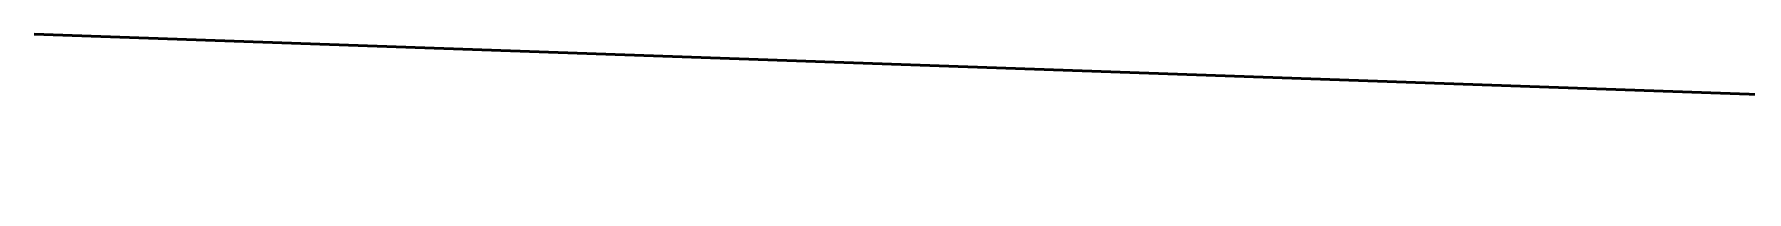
# Model space of a CAD drawing. Header units: metres. Extents: x 10 to 831, y 10 to 584.
# Drawn here: x 30 to 48.28, y 289.52 to 291.2 of the extents above; entities that cross this region are included whole.
import ezdxf

# ---------------------------------------------------------------- set-up
doc = ezdxf.new("R2010")
doc.units = ezdxf.units.M
doc.layers.add('CUT', color=7, linetype='Continuous', lineweight=50)
doc.layers.add('VIS', color=8, linetype='Continuous', lineweight=13)

msp = doc.modelspace()

# ---------------------------------------------------------------- linework, layer by layer
at = {"layer": 'CUT'}
msp.add_line((78, 289.52), (30, 291.2), dxfattribs=at)
at = {"layer": 'VIS'}
for p, q in [((30, 291.2002), (30.14, 291.1952)), ((30, 291.2001), (30.026, 291.1992)), ((30, 291.2001), (30.0824, 291.1972)), ((30, 291.2001), (30.2536, 291.1912)), ((30, 291.2001), (30.1404, 291.1952)), ((30, 291.2001), (30.118, 291.196)), ((30, 291.2001), (30.2664, 291.1908)), ((30, 291.2), (41.8624, 290.7848)), ((30, 291.2), (30.4248, 291.1852)), ((30, 291.2), (30.3464, 291.188)), ((30, 291.2), (32.5604, 291.1104)), ((30, 291.2), (78, 289.52)), ((30, 291.1999), (31.8576, 291.1348)), ((30, 291.1999), (30.43, 291.1848)), ((30, 291.1999), (33.0584, 291.0928)), ((30, 291.1999), (30.1384, 291.1952)), ((30.1128, 291.196), (30, 291.1999)), ((30, 291.1999), (30.0184, 291.1992)), ((30, 291.1999), (30.0092, 291.1996)), ((30, 291.1999), (30.2964, 291.1896)), ((30, 291.1999), (30.3244, 291.1888)), ((30, 291.1999), (30.18, 291.1936)), ((30.0168, 291.1996), (30.6168, 291.1784)), ((30.0184, 291.1992), (30.2184, 291.1924)), ((30.0328, 291.1988), (30.6156, 291.1784)), ((30.0356, 291.1988), (30.2356, 291.1916)), ((30.0372, 291.1988), (31.0276, 291.164)), ((30.056, 291.198), (30.2348, 291.1916)), ((30.068, 291.1976), (30.5624, 291.1804)), ((30.0748, 291.1972), (30.2708, 291.1904)), ((30.0796, 291.1972), (31.0284, 291.164)), ((30.0804, 291.1972), (30.2808, 291.19)), ((30.086, 291.1968), (30.5408, 291.1812)), ((30.2196, 291.1924), (30.6952, 291.1756)), ((30.234, 291.192), (30.3952, 291.186)), ((30.2384, 291.1916), (31.8148, 291.1364)), ((30.2592, 291.1908), (31.2332, 291.1568)), ((30.2796, 291.1904), (30.8788, 291.1692)), ((30.3784, 291.1868), (30.578, 291.1796)), ((30.3784, 291.1868), (30.9528, 291.1668)), ((30.3812, 291.1868), (30.8396, 291.1708)), ((30.402, 291.186), (30.598, 291.1792)), ((30.476, 291.1832), (30.6556, 291.1772)), ((30.492, 291.1828), (31.4368, 291.1496)), ((30.5108, 291.182), (30.708, 291.1752)), ((42.16, 290.7744), (30.5648, 291.1804)), ((30.5864, 291.1796), (31.0548, 291.1632)), ((30.5892, 291.1792), (30.7764, 291.1728)), ((30.6296, 291.178), (30.8284, 291.1712)), ((30.636, 291.1776), (34.0868, 291.0568)), ((30.6484, 291.1772), (31.1568, 291.1596)), ((30.6524, 291.1772), (31.44, 291.1496)), ((30.6556, 291.1772), (30.8272, 291.1712)), ((30.6784, 291.1764), (30.8772, 291.1692)), ((30.7324, 291.1744), (30.8876, 291.1688)), ((30.7348, 291.1744), (30.934, 291.1672)), ((30.752, 291.1736), (30.9364, 291.1672)), ((30.7568, 291.1736), (31.3568, 291.1524)), ((30.7692, 291.1732), (31.366, 291.152)), ((30.77, 291.1732), (30.9632, 291.1664)), ((30.7824, 291.1728), (30.9824, 291.1656)), ((30.8144, 291.1716), (30.9852, 291.1656)), ((30.8184, 291.1712), (31.4188, 291.1504)), ((30.8256, 291.1712), (31.3552, 291.1524)), ((30.8596, 291.17), (31.056, 291.1632)), ((30.8784, 291.1692), (31.3616, 291.1524)), ((30.8812, 291.1692), (31.0816, 291.162)), ((30.8864, 291.1688), (32.6448, 291.1076)), ((30.912, 291.168), (31.0928, 291.1616)), ((30.9732, 291.166), (31.546, 291.146)), ((30.996, 291.1652), (31.4508, 291.1492)), ((31.056, 291.1632), (31.256, 291.156)), ((31.0624, 291.1628), (31.584, 291.1444)), ((31.128, 291.1604), (31.3068, 291.1544)), ((31.156, 291.1596), (31.356, 291.1524)), ((31.1596, 291.1596), (31.6604, 291.142)), ((31.1708, 291.1592), (31.3296, 291.1536)), ((31.178, 291.1588), (31.378, 291.1516)), ((31.1844, 291.1584), (31.7432, 291.1388)), ((31.1864, 291.1584), (31.3824, 291.1516)), ((31.1944, 291.158), (31.374, 291.152)), ((31.236, 291.1568), (31.436, 291.1496)), ((31.26, 291.156), (32.6608, 291.1068)), ((31.2648, 291.1556), (31.8652, 291.1348)), ((31.2984, 291.1544), (32.9792, 291.0956)), ((31.3, 291.1544), (31.4972, 291.1476)), ((31.3532, 291.1528), (32.44, 291.1148)), ((31.386, 291.1516), (31.8804, 291.134)), ((31.4228, 291.15), (32.0216, 291.1292)), ((31.4732, 291.1484), (31.672, 291.1416)), ((31.4964, 291.1476), (31.6672, 291.1416)), ((31.5236, 291.1468), (31.992, 291.1304)), ((31.5384, 291.146), (32.9372, 291.0972)), ((31.6168, 291.1436), (31.8172, 291.1364)), ((31.6448, 291.1424), (31.8412, 291.1356)), ((31.6648, 291.1416), (31.8344, 291.1356)), ((31.682, 291.1412), (31.8824, 291.134)), ((31.6852, 291.1412), (31.8568, 291.1352)), ((31.7136, 291.14), (31.9012, 291.1336)), ((31.8212, 291.1364), (32.02, 291.1292)), ((31.822, 291.1364), (32.4204, 291.1152)), ((31.8452, 291.1356), (32.006, 291.1296)), ((31.8844, 291.134), (32.414, 291.1156)), ((31.906, 291.1332), (32.3612, 291.1172)), ((31.9096, 291.1332), (32.1008, 291.1264)), ((31.9128, 291.1332), (32.0924, 291.1268)), ((31.928, 291.1324), (32.1268, 291.1256)), ((31.9292, 291.1324), (32.1224, 291.1256)), ((31.982, 291.1308), (32.582, 291.1096)), ((31.9956, 291.13), (32.1764, 291.124)), ((32.0188, 291.1292), (32.6188, 291.1084)), ((32.122, 291.1256), (32.5976, 291.1092)), ((32.1784, 291.1236), (32.3492, 291.1176)), ((32.2004, 291.1228), (32.3792, 291.1168)), ((32.2272, 291.122), (32.78, 291.1028)), ((32.2276, 291.122), (33.0156, 291.0944)), ((32.2768, 291.1204), (32.8756, 291.0992)), ((32.3076, 291.1192), (34.8272, 291.0312)), ((32.3632, 291.1172), (32.5592, 291.1104)), ((32.364, 291.1172), (32.9468, 291.0968)), ((32.3716, 291.1172), (32.5432, 291.1108)), ((32.3748, 291.1168), (32.8688, 291.0996)), ((32.3776, 291.1168), (32.5776, 291.1096)), ((32.4364, 291.1148), (32.6368, 291.1076)), ((32.4604, 291.114), (32.9292, 291.0976)), ((32.4828, 291.1132), (32.6832, 291.106)), ((32.484, 291.1132), (32.6812, 291.106)), ((32.4896, 291.1128), (32.6504, 291.1072)), ((32.4956, 291.1128), (32.9964, 291.0952)), ((32.5008, 291.1124), (33.074, 291.0924)), ((53.2, 290.388), (32.6, 291.1092)), ((32.6316, 291.108), (32.8112, 291.1016)), ((32.6656, 291.1068), (32.8644, 291.0996)), ((32.674, 291.1064), (33.2328, 291.0868)), ((32.6816, 291.106), (32.8508, 291.1004)), ((32.7236, 291.1048), (32.9224, 291.0976)), ((32.7364, 291.1044), (33.6852, 291.0712)), ((32.7552, 291.1036), (33.3552, 291.0824)), ((32.756, 291.1036), (33.3556, 291.0824)), ((32.7588, 291.1036), (32.9576, 291.0964)), ((32.8016, 291.102), (33.6716, 291.0716)), ((32.8108, 291.1016), (33.4048, 291.0808)), ((32.816, 291.1016), (34.4844, 291.0432)), ((32.8172, 291.1012), (33.0172, 291.0944)), ((32.8224, 291.1012), (33.0188, 291.0944)), ((32.838, 291.1008), (33.0256, 291.094)), ((32.8604, 291.1), (33.0308, 291.094)), ((32.888, 291.0988), (34.6472, 291.0372)), ((32.9056, 291.0984), (33.0612, 291.0928)), ((32.9152, 291.098), (33.4512, 291.0792)), ((32.9432, 291.0968), (33.4728, 291.0784)), ((33.0128, 291.0944), (33.6088, 291.0736)), ((33.0528, 291.0932), (33.2524, 291.086)), ((33.058, 291.0928), (33.632, 291.0728)), ((33.0732, 291.0924), (33.5488, 291.0756)), ((33.0792, 291.0924), (33.26, 291.086)), ((33.0884, 291.092), (33.6684, 291.0716)), ((33.134, 291.0904), (33.2952, 291.0848)), ((33.1476, 291.09), (33.3436, 291.0828)), ((33.1776, 291.0888), (33.3776, 291.0816)), ((33.182, 291.0888), (33.7816, 291.0676)), ((33.2192, 291.0872), (33.4192, 291.0804)), ((33.2664, 291.0856), (33.8668, 291.0648)), ((33.2732, 291.0856), (33.4708, 291.0784)), ((33.2836, 291.0852), (33.484, 291.078)), ((33.35, 291.0828), (33.5296, 291.0764)), ((33.3592, 291.0824), (33.5288, 291.0764)), ((33.376, 291.082), (34.35, 291.0476)), ((33.378, 291.0816), (33.5416, 291.076)), ((33.3976, 291.0812), (33.866, 291.0648)), ((33.4012, 291.0808), (33.5728, 291.0748)), ((33.4236, 291.08), (34.8204, 291.0312)), ((33.4376, 291.0796), (33.896, 291.0636)), ((33.4604, 291.0788), (33.6592, 291.072)), ((33.488, 291.078), (34.2756, 291.0504)), ((33.5152, 291.0768), (34.8376, 291.0308)), ((33.5268, 291.0764), (34.6136, 291.0384)), ((33.588, 291.0744), (33.7752, 291.068)), ((33.6072, 291.0736), (33.8036, 291.0668)), ((33.6372, 291.0728), (33.8372, 291.0656)), ((33.656, 291.072), (33.8552, 291.0652)), ((33.6928, 291.0708), (34.1868, 291.0536)), ((33.702, 291.0704), (34.2552, 291.0512)), ((33.8176, 291.0664), (34.4164, 291.0456)), ((33.8316, 291.066), (34.3324, 291.0484)), ((33.8512, 291.0652), (34.0508, 291.0584)), ((33.8836, 291.064), (34.054, 291.058)), ((33.9168, 291.0628), (34.1156, 291.056)), ((33.9872, 291.0604), (34.166, 291.054)), ((34.002, 291.06), (34.5316, 291.0412)), ((34.0176, 291.0592), (34.2176, 291.0524)), ((34.0244, 291.0592), (34.1832, 291.0536)), ((34.0288, 291.0588), (34.6016, 291.0388)), ((34.0592, 291.058), (37.862, 290.9248)), ((34.0684, 291.0576), (34.248, 291.0512)), ((34.0844, 291.0572), (34.2848, 291.05)), ((34.0876, 291.0568), (34.2592, 291.0508)), ((34.1004, 291.0564), (34.2616, 291.0508)), ((34.1632, 291.0544), (34.3436, 291.048)), ((34.164, 291.0544), (34.35, 291.0476)), ((34.2168, 291.0524), (34.8152, 291.0316)), ((34.248, 291.0512), (34.8276, 291.0312)), ((34.2556, 291.0512), (34.454, 291.044)), ((34.2736, 291.0504), (34.8728, 291.0296)), ((34.324, 291.0488), (34.52, 291.0416)), ((34.3348, 291.0484), (34.8032, 291.032)), ((34.3448, 291.048), (37.3432, 290.9428)), ((34.35, 291.0476), (34.9468, 291.0268)), ((34.3544, 291.0476), (34.8132, 291.0316)), ((34.3756, 291.0468), (34.5452, 291.0408)), ((34.3772, 291.0468), (34.5772, 291.04)), ((34.3924, 291.0464), (34.5888, 291.0392)), ((34.4, 291.046), (55, 290.3248)), ((34.4192, 291.0452), (34.6196, 291.0384)), ((34.4428, 291.0444), (36.0196, 290.9892)), ((34.4572, 291.044), (34.6548, 291.0372)), ((34.5656, 291.0404), (34.736, 291.0344)), ((34.5888, 291.0392), (34.7804, 291.0328)), ((34.6016, 291.0388), (34.8004, 291.032)), ((34.6948, 291.0356), (35.2776, 291.0152)), ((34.712, 291.0352), (34.9108, 291.028)), ((34.7124, 291.0352), (34.8996, 291.0284)), ((34.7452, 291.034), (34.906, 291.0284)), ((34.748, 291.034), (35.536, 291.0064)), ((34.7544, 291.0336), (35.354, 291.0128)), ((34.7548, 291.0336), (34.9548, 291.0264)), ((34.7816, 291.0328), (34.9816, 291.0256)), ((34.7872, 291.0324), (34.9668, 291.026)), ((34.8376, 291.0308), (35.0376, 291.0236)), ((34.8852, 291.0292), (35.0856, 291.022)), ((34.8892, 291.0288), (35.7588, 290.9984)), ((34.9396, 291.0272), (36.3048, 290.9792)), ((34.976, 291.026), (35.4516, 291.0092)), ((35.0108, 291.0248), (35.5048, 291.0072)), ((35.0492, 291.0232), (35.2488, 291.0164)), ((35.0536, 291.0232), (35.562, 291.0052)), ((35.0596, 291.0228), (35.238, 291.0168)), ((35.0612, 291.0228), (35.5904, 291.0044)), ((35.0792, 291.0224), (35.2344, 291.0168)), ((35.1084, 291.0212), (35.3044, 291.0144)), ((35.1172, 291.0208), (35.2888, 291.0148)), ((35.1672, 291.0192), (35.6684, 291.0016)), ((35.1768, 291.0188), (35.3768, 291.012)), ((35.1768, 291.0188), (35.3612, 291.0124)), ((35.188, 291.0184), (36.1784, 290.9836)), ((35.2176, 291.0172), (35.4176, 291.0104)), ((35.2468, 291.0164), (35.444, 291.0096)), ((35.2468, 291.0164), (35.4272, 291.01)), ((35.2476, 291.0164), (35.418, 291.0104)), ((35.2716, 291.0156), (35.74, 290.9992)), ((35.2716, 291.0156), (35.73, 290.9996)), ((35.2812, 291.0152), (35.8396, 290.9956)), ((35.3896, 291.0112), (35.5504, 291.0056)), ((35.3932, 291.0112), (36.342, 290.978)), ((35.4476, 291.0092), (35.6464, 291.0024)), ((35.5056, 291.0072), (35.6852, 291.0012)), ((35.5352, 291.0064), (36.934, 290.9572)), ((35.57, 291.0052), (35.7664, 290.998)), ((35.6, 291.004), (53.4, 290.3808)), ((35.6, 291.004), (53, 290.3948)), ((35.6196, 291.0032), (35.8196, 290.9964)), ((35.6632, 291.0016), (37.0644, 290.9528)), ((35.6684, 291.0016), (36.2688, 290.9804)), ((35.7004, 291.0004), (36.7872, 290.9624)), ((35.7372, 290.9992), (36.3112, 290.9792)), ((35.7932, 290.9972), (35.992, 290.9904)), ((35.7936, 290.9972), (35.9872, 290.9904)), ((35.8036, 290.9968), (35.9752, 290.9908)), ((35.8136, 290.9964), (36.8112, 290.9616)), ((35.8368, 290.9956), (36.0244, 290.9892)), ((35.8476, 290.9952), (36.0472, 290.9884)), ((35.9052, 290.9932), (36.104, 290.9864)), ((35.9272, 290.9924), (36.0856, 290.9872)), ((35.9384, 290.992), (36.5112, 290.972)), ((35.9664, 290.9912), (37.7248, 290.9296)), ((35.9812, 290.9908), (36.1812, 290.9836)), ((36.038, 290.9888), (36.2384, 290.9816)), ((36.07, 290.9876), (36.2396, 290.9816)), ((36.1032, 290.9864), (37.4668, 290.9388)), ((36.12, 290.9856), (36.6492, 290.9672)), ((36.1316, 290.9852), (36.3104, 290.9792)), ((36.1884, 290.9836), (36.6468, 290.9672)), ((36.2088, 290.9828), (36.6772, 290.9664)), ((36.2124, 290.9824), (36.8112, 290.9616)), ((36.2424, 290.9816), (36.4412, 290.9744)), ((36.2704, 290.9804), (36.4408, 290.9744)), ((36.2852, 290.98), (36.4812, 290.9732)), ((36.3236, 290.9788), (37.1112, 290.9512)), ((36.3288, 290.9784), (36.8228, 290.9612)), ((36.3304, 290.9784), (36.5108, 290.972)), ((36.3396, 290.978), (36.5384, 290.9712)), ((36.354, 290.9776), (36.9536, 290.9568)), ((36.3552, 290.9776), (36.5512, 290.9708)), ((36.356, 290.9776), (36.5172, 290.972)), ((36.3768, 290.9768), (36.5764, 290.97)), ((36.4308, 290.9748), (36.628, 290.968)), ((36.5032, 290.9724), (37.0044, 290.9548)), ((36.652, 290.9672), (37.2048, 290.948)), ((36.67, 290.9664), (37.2692, 290.9456)), ((36.7008, 290.9656), (36.8996, 290.9584)), ((36.7532, 290.9636), (36.9532, 290.9568)), ((36.7596, 290.9636), (37.2148, 290.9476)), ((36.7708, 290.9632), (37.3292, 290.9436)), ((36.7976, 290.962), (38.5572, 290.9004)), ((36.818, 290.9612), (37.018, 290.9544)), ((36.82, 290.9612), (37.02, 290.9544)), ((36.8332, 290.9608), (37.0048, 290.9548)), ((36.8784, 290.9592), (37.0368, 290.9536)), ((36.916, 290.958), (38.2388, 290.9116)), ((36.9524, 290.9568), (37.1228, 290.9508)), ((36.9532, 290.9568), (37.1464, 290.95)), ((36.9612, 290.9564), (37.1488, 290.9496)), ((36.9768, 290.956), (37.4984, 290.9376)), ((36.9848, 290.9556), (37.5804, 290.9348)), ((37.0004, 290.9548), (37.1616, 290.9492)), ((37.026, 290.954), (37.6088, 290.9336)), ((37.0696, 290.9524), (37.2656, 290.9456)), ((37.0868, 290.952), (37.256, 290.946)), ((37.1052, 290.9512), (37.5636, 290.9352)), ((37.14, 290.95), (37.3364, 290.9432)), ((37.1456, 290.95), (37.6144, 290.9336)), ((37.1788, 290.9488), (37.3552, 290.9424)), ((37.1808, 290.9488), (37.3808, 290.9416)), ((37.204, 290.948), (37.3824, 290.9416)), ((37.22, 290.9472), (37.4172, 290.9404)), ((37.2388, 290.9468), (37.4388, 290.9396)), ((37.2528, 290.946), (37.408, 290.9408)), ((37.268, 290.9456), (37.4596, 290.9388)), ((37.3172, 290.944), (37.8116, 290.9268)), ((37.3468, 290.9428), (40.2024, 290.8428)), ((37.414, 290.9404), (37.5944, 290.934)), ((37.4664, 290.9388), (38.0392, 290.9188)), ((37.5196, 290.9368), (37.6912, 290.9308)), ((37.5764, 290.9348), (37.7764, 290.928)), ((37.5836, 290.9344), (38.3712, 290.9072)), ((37.6344, 290.9328), (37.8048, 290.9268)), ((37.6452, 290.9324), (37.806, 290.9268)), ((37.6696, 290.9316), (38.1248, 290.9156)), ((37.67, 290.9316), (38.2704, 290.9104)), ((37.7112, 290.93), (38.2732, 290.9104)), ((37.7644, 290.9284), (37.934, 290.9224)), ((37.8144, 290.9264), (39.2112, 290.8776)), ((37.8296, 290.926), (37.988, 290.9204)), ((37.8392, 290.9256), (38.3404, 290.908)), ((37.844, 290.9256), (38.0436, 290.9184)), ((37.874, 290.9244), (38.9608, 290.8864)), ((37.8936, 290.9236), (38.0924, 290.9168)), ((37.9184, 290.9228), (38.0972, 290.9164)), ((37.9312, 290.9224), (38.528, 290.9016)), ((37.9532, 290.9216), (38.5528, 290.9008)), ((38.0092, 290.9196), (38.2064, 290.9128)), ((38.0184, 290.9192), (38.2184, 290.9124)), ((38.02, 290.9192), (38.2204, 290.9124)), ((38.022, 290.9192), (38.4804, 290.9032)), ((38.0392, 290.9188), (38.2392, 290.9116)), ((38.062, 290.918), (41.4644, 290.7988)), ((38.0828, 290.9172), (38.5512, 290.9008)), ((38.1124, 290.916), (38.6924, 290.8956)), ((38.1268, 290.9156), (38.68, 290.8964)), ((38.2084, 290.9128), (38.8068, 290.8916)), ((38.2296, 290.912), (38.4284, 290.9052)), ((38.2376, 290.9116), (38.7672, 290.8932)), ((38.246, 290.9112), (38.4424, 290.9044)), ((38.2604, 290.9108), (38.8188, 290.8912)), ((38.3176, 290.9088), (38.514, 290.902)), ((38.3524, 290.9076), (38.952, 290.8868)), ((38.3576, 290.9076), (38.952, 290.8868)), ((38.376, 290.9068), (38.576, 290.9)), ((38.3808, 290.9068), (38.5808, 290.8996)), ((38.4164, 290.9056), (38.9904, 290.8852)), ((38.4292, 290.9048), (39.378, 290.8716)), ((38.4888, 290.9028), (38.6892, 290.896)), ((38.4976, 290.9024), (38.678, 290.8964)), ((38.5492, 290.9008), (38.7208, 290.8948)), ((38.5736, 290.9), (38.772, 290.8928)), ((38.5796, 290.8996), (41.1584, 290.8096)), ((38.6072, 290.8988), (39.206, 290.8776)), ((38.6116, 290.8984), (38.7728, 290.8928)), ((38.6352, 290.8976), (39.1296, 290.8804)), ((38.6672, 290.8968), (39.266, 290.8756)), ((38.6892, 290.896), (38.888, 290.8888)), ((38.716, 290.8948), (39.586, 290.8644)), ((38.7808, 290.8928), (38.9504, 290.8868)), ((38.7808, 290.8928), (38.9392, 290.8872)), ((38.8356, 290.8908), (39.3976, 290.8712)), ((38.844, 290.8904), (39.6316, 290.8628)), ((38.9392, 290.8872), (39.3976, 290.8712)), ((38.9908, 290.8852), (39.1696, 290.8792)), ((38.994, 290.8852), (39.5668, 290.8652)), ((38.998, 290.8852), (40.5748, 290.83)), ((39.02, 290.8844), (39.4884, 290.868)), ((39.0244, 290.884), (39.2232, 290.8772)), ((39.0304, 290.884), (39.2268, 290.8772)), ((39.1028, 290.8812), (39.2988, 290.8744)), ((39.1752, 290.8788), (39.6764, 290.8612)), ((39.1932, 290.8784), (39.3904, 290.8712)), ((39.2184, 290.8772), (39.4184, 290.8704)), ((39.2204, 290.8772), (39.4204, 290.8704)), ((39.2204, 290.8772), (40.584, 290.8296)), ((39.2356, 290.8768), (39.4072, 290.8708)), ((39.2396, 290.8768), (39.4396, 290.8696)), ((39.256, 290.876), (39.4172, 290.8704)), ((39.272, 290.8756), (39.8516, 290.8552)), ((39.2896, 290.8748), (39.49, 290.868)), ((39.2964, 290.8748), (39.826, 290.856)), ((39.3392, 290.8732), (39.5096, 290.8672)), ((39.3532, 290.8728), (42.804, 290.752)), ((39.3572, 290.8724), (39.9396, 290.852)), ((39.4264, 290.87), (39.5816, 290.8648)), ((39.4576, 290.8688), (39.6372, 290.8628)), ((39.5324, 290.8664), (40.5316, 290.8312)), ((39.5756, 290.8648), (39.7756, 290.858)), ((39.5804, 290.8648), (40.1804, 290.8436)), ((39.5812, 290.8648), (39.762, 290.8584)), ((39.6016, 290.864), (40.1548, 290.8444)), ((39.732, 290.8592), (39.8904, 290.854)), ((39.75, 290.8588), (39.936, 290.8524)), ((39.7652, 290.8584), (39.9636, 290.8512)), ((39.7976, 290.8572), (39.9668, 290.8512)), ((39.8408, 290.8556), (40.0404, 290.8484)), ((39.856, 290.8552), (40.3144, 290.8388)), ((39.8824, 290.854), (40.0812, 290.8472)), ((39.8876, 290.854), (40.084, 290.8472)), ((39.9008, 290.8536), (40.0616, 290.848)), ((39.9204, 290.8528), (40.5172, 290.832)), ((39.9476, 290.852), (40.1388, 290.8452)), ((39.952, 290.8516), (40.152, 290.8448)), ((39.9532, 290.8516), (40.4472, 290.8344)), ((39.9568, 290.8516), (40.4256, 290.8352)), ((39.96, 290.8516), (40.1476, 290.8448)), ((39.9824, 290.8508), (40.18, 290.8436)), ((40.0212, 290.8492), (40.1916, 290.8432)), ((40.0476, 290.8484), (41.1344, 290.8104)), ((40.0628, 290.848), (40.2416, 290.8416)), ((40.0664, 290.8476), (41.4676, 290.7988)), ((40.072, 290.8476), (40.6724, 290.8264)), ((40.0904, 290.8468), (40.2908, 290.84)), ((40.104, 290.8464), (40.8916, 290.8188)), ((40.176, 290.844), (40.3556, 290.8376)), ((40.2072, 290.8428), (40.4032, 290.836)), ((40.2168, 290.8424), (40.4156, 290.8356)), ((40.2656, 290.8408), (40.4372, 290.8348)), ((40.3172, 290.8388), (41.262, 290.806)), ((40.3512, 290.8376), (40.9508, 290.8168)), ((40.3552, 290.8376), (40.5316, 290.8312)), ((40.3756, 290.8368), (40.5756, 290.83)), ((40.4188, 290.8352), (40.6188, 290.8284)), ((40.4208, 290.8352), (40.6208, 290.8284)), ((40.44, 290.8348), (40.6404, 290.8276)), ((40.4752, 290.8332), (40.6448, 290.8276)), ((40.5112, 290.832), (41.0124, 290.8144)), ((40.522, 290.8316), (41.0948, 290.8116)), ((40.6028, 290.8288), (41.2016, 290.808)), ((40.6032, 290.8288), (41.2016, 290.808)), ((40.664, 290.8268), (41.2632, 290.8056)), ((40.6648, 290.8268), (40.8456, 290.8204)), ((40.6728, 290.8264), (40.8692, 290.8196)), ((40.6776, 290.8264), (40.8764, 290.8192)), ((40.6832, 290.826), (40.8416, 290.8204)), ((40.7032, 290.8252), (40.8736, 290.8196)), ((40.7352, 290.8244), (41.7256, 290.7896)), ((40.7728, 290.8228), (42.148, 290.7748)), ((40.8036, 290.822), (41.6732, 290.7916)), ((40.8176, 290.8212), (41.0108, 290.8148)), ((40.8672, 290.8196), (41.0284, 290.814)), ((40.8912, 290.8188), (41.0916, 290.812)), ((40.894, 290.8188), (41.3624, 290.8024)), ((40.8944, 290.8188), (41.074, 290.8124)), ((40.952, 290.8168), (41.1236, 290.8108)), ((40.9568, 290.8164), (41.1552, 290.8096)), ((40.9916, 290.8152), (41.1876, 290.8084)), ((41.0116, 290.8144), (41.2104, 290.8076)), ((41.046, 290.8132), (42.4136, 290.7656)), ((41.0764, 290.8124), (41.2608, 290.806)), ((41.0844, 290.812), (41.272, 290.8056)), ((41.086, 290.812), (42.0348, 290.7788)), ((41.0956, 290.8116), (41.67, 290.7916)), ((41.0984, 290.8116), (42.4668, 290.7636)), ((41.1352, 290.8104), (41.314, 290.804)), ((41.1664, 290.8092), (41.364, 290.8024)), ((41.18, 290.8088), (41.38, 290.8016)), ((41.2396, 290.8068), (41.4256, 290.8)), ((41.262, 290.806), (41.4624, 290.7988)), ((41.2712, 290.8056), (41.436, 290.7996)), ((41.414, 290.8004), (41.5908, 290.7944)), ((41.492, 290.7976), (41.6612, 290.792)), ((41.5116, 290.7972), (41.6728, 290.7916)), ((41.5512, 290.7956), (42.1508, 290.7748)), ((41.5752, 290.7948), (41.7752, 290.788)), ((41.6, 290.794), (41.7552, 290.7884)), ((41.6132, 290.7936), (41.7928, 290.7872)), ((41.6132, 290.7936), (43.8884, 290.714)), ((41.6192, 290.7932), (41.8192, 290.7864)), ((41.6212, 290.7932), (41.8212, 290.7864)), ((41.6344, 290.7928), (41.7928, 290.7872)), ((41.6408, 290.7924), (41.8408, 290.7856)), ((41.6792, 290.7912), (42.4668, 290.7636)), ((41.688, 290.7908), (42.2708, 290.7704)), ((41.692, 290.7908), (41.8924, 290.7836)), ((41.7264, 290.7896), (41.8968, 290.7836)), ((41.7484, 290.7888), (41.9292, 290.7824)), ((41.8068, 290.7868), (42.0052, 290.78)), ((41.8312, 290.786), (42.2996, 290.7696)), ((41.8372, 290.7856), (42.0368, 290.7788)), ((41.8472, 290.7852), (42.348, 290.768)), ((41.85, 290.7852), (42.0288, 290.7792)), ((41.8504, 290.7852), (42.0468, 290.7784)), ((41.8708, 290.7844), (42.0696, 290.7776)), ((41.91, 290.7832), (42.1088, 290.776)), ((41.9476, 290.782), (43.3112, 290.734)), ((41.956, 290.7816), (42.1532, 290.7748)), ((41.9772, 290.7808), (42.1704, 290.774)), ((41.9816, 290.7808), (42.1532, 290.7748)), ((42.0496, 290.7784), (42.6224, 290.7584)), ((42.0628, 290.778), (42.2628, 290.7708)), ((42.1484, 290.7748), (42.744, 290.754)), ((42.156, 290.7744), (42.3172, 290.7688)), ((42.168, 290.774), (42.3644, 290.7672)), ((42.1696, 290.774), (42.3388, 290.768)), ((42.2048, 290.7728), (43.602, 290.724)), ((42.2092, 290.7728), (42.3964, 290.766)), ((42.2212, 290.7724), (43.308, 290.7344)), ((42.2596, 290.7708), (42.754, 290.7536)), ((42.3316, 290.7684), (42.5112, 290.762)), ((42.35, 290.7676), (42.55, 290.7608)), ((42.3748, 290.7668), (42.5748, 290.76)), ((42.38, 290.7668), (42.5796, 290.7596)), ((42.4084, 290.7656), (42.5788, 290.7596)), ((42.4212, 290.7652), (43.0212, 290.7444)), ((42.4628, 290.764), (42.6628, 290.7568)), ((42.4732, 290.7636), (43.0024, 290.7448)), ((42.474, 290.7636), (42.674, 290.7564)), ((42.4928, 290.7628), (42.6932, 290.7556)), ((42.5516, 290.7608), (43.1044, 290.7412)), ((42.5856, 290.7596), (42.744, 290.754)), ((42.5988, 290.7592), (43.1972, 290.738)), ((42.6068, 290.7588), (43.0652, 290.7428)), ((43.9672, 290.7112), (42.6116, 290.7584)), ((42.6268, 290.758), (42.818, 290.7512)), ((42.6356, 290.7576), (42.8316, 290.7508)), ((42.6612, 290.7568), (43.26, 290.736)), ((42.6664, 290.7568), (42.8652, 290.7496)), ((42.668, 290.7568), (42.8396, 290.7508)), ((42.722, 290.7548), (45.9132, 290.6432)), ((42.7292, 290.7544), (42.9152, 290.748)), ((42.7396, 290.754), (45.3376, 290.6632)), ((42.768, 290.7532), (43.2364, 290.7368)), ((42.8008, 290.752), (43.284, 290.7352)), ((42.832, 290.7508), (43.0128, 290.7444)), ((42.8412, 290.7504), (43.0412, 290.7436)), ((42.8632, 290.7496), (60.6752, 290.1264)), ((42.8912, 290.7488), (43.7608, 290.7184)), ((42.922, 290.7476), (43.1008, 290.7416)), ((42.9396, 290.7472), (43.7272, 290.7196)), ((42.9976, 290.7452), (43.5964, 290.724)), ((42.9988, 290.7452), (43.1976, 290.738)), ((43.05, 290.7432), (43.2296, 290.7368)), ((43.09, 290.742), (43.2608, 290.736)), ((43.1296, 290.7404), (44.1288, 290.7056)), ((43.1364, 290.7404), (43.716, 290.72)), ((43.14, 290.74), (43.3372, 290.7332)), ((43.1832, 290.7384), (43.684, 290.7212)), ((43.186, 290.7384), (43.3556, 290.7324)), ((43.2024, 290.738), (44.7792, 290.6828)), ((43.2192, 290.7372), (43.4196, 290.7304)), ((43.2936, 290.7348), (43.494, 290.7276)), ((43.3336, 290.7332), (43.5208, 290.7268)), ((43.4204, 290.7304), (43.6168, 290.7236)), ((43.5012, 290.7276), (44.098, 290.7064)), ((43.5088, 290.7272), (44.4992, 290.6924)), ((43.532, 290.7264), (43.7084, 290.7204)), ((43.5368, 290.7264), (43.6952, 290.7208)), ((43.55, 290.7256), (43.75, 290.7188)), ((43.5748, 290.7248), (43.7748, 290.718)), ((43.5776, 290.7248), (44.1504, 290.7048)), ((43.5776, 290.7248), (44.072, 290.7076)), ((43.5796, 290.7248), (43.7796, 290.7176)), ((43.6216, 290.7232), (44.2216, 290.7024)), ((43.6976, 290.7204), (43.8692, 290.7144)), ((43.7052, 290.7204), (44.1736, 290.704)), ((43.7184, 290.72), (44.6632, 290.6868)), ((43.7372, 290.7192), (43.9356, 290.7124)), ((43.7424, 290.7192), (44.6912, 290.686)), ((43.7672, 290.718), (43.9284, 290.7124)), ((43.7688, 290.718), (43.9484, 290.712)), ((43.772, 290.718), (43.9428, 290.712)), ((43.7736, 290.718), (43.9288, 290.7124)), ((43.7936, 290.7172), (43.9924, 290.7104)), ((43.8292, 290.716), (44.2876, 290.7)), ((43.8336, 290.716), (44.0332, 290.7088)), ((43.8464, 290.7152), (44.4048, 290.696)), ((43.8592, 290.7148), (44.0584, 290.708)), ((43.916, 290.7128), (44.0964, 290.7068)), ((43.9292, 290.7124), (44.1264, 290.7056)), ((43.9492, 290.7116), (44.5488, 290.6908)), ((43.9944, 290.7104), (44.1728, 290.704)), ((44.0192, 290.7092), (44.602, 290.6888)), ((44.0264, 290.7092), (44.2108, 290.7028)), ((44.0416, 290.7084), (44.2416, 290.7016)), ((44.0832, 290.7072), (44.6456, 290.6876)), ((44.0944, 290.7068), (44.2948, 290.6996)), ((44.1292, 290.7056), (44.3252, 290.6988)), ((44.1576, 290.7044), (44.3492, 290.6976)), ((44.1708, 290.704), (44.6464, 290.6872)), ((44.1996, 290.7032), (44.9872, 290.6756)), ((44.2028, 290.7028), (44.372, 290.6968)), ((44.296, 290.6996), (44.8756, 290.6792)), ((44.3436, 290.698), (45.7088, 290.65)), ((44.384, 290.6964), (44.5556, 290.6904)), ((44.3944, 290.696), (44.55, 290.6908)), ((44.4116, 290.6956), (44.5728, 290.69)), ((47.8824, 290.574), (44.4188, 290.6952)), ((44.4196, 290.6952), (44.6196, 290.6884)), ((44.4664, 290.6936), (47.4684, 290.5888)), ((44.4696, 290.6936), (45.8708, 290.6444)), ((44.4756, 290.6932), (45.076, 290.6724)), ((44.4872, 290.6928), (44.6668, 290.6868)), ((44.5192, 290.692), (44.686, 290.686)), ((44.5908, 290.6892), (45.12, 290.6708)), ((44.598, 290.6892), (44.7944, 290.682)), ((44.6304, 290.688), (45.5004, 290.6576)), ((44.642, 290.6876), (45.1108, 290.6712)), ((44.6548, 290.6872), (44.8536, 290.68)), ((44.746, 290.684), (45.2044, 290.668)), ((44.7792, 290.6828), (44.9792, 290.6756)), ((44.7952, 290.682), (44.9656, 290.676)), ((44.8216, 290.6812), (45.422, 290.6604)), ((44.8804, 290.6792), (45.05, 290.6732)), ((44.8952, 290.6788), (45.0956, 290.6716)), ((44.8956, 290.6788), (45.39, 290.6612)), ((44.9288, 290.6776), (45.1272, 290.6704)), ((44.9932, 290.6752), (45.592, 290.6544)), ((44.9936, 290.6752), (45.592, 290.6544)), ((44.9996, 290.6752), (45.18, 290.6688)), ((45.0156, 290.6744), (45.4812, 290.658)), ((45.0564, 290.6732), (45.2172, 290.6672)), ((45.0576, 290.6728), (45.2572, 290.666)), ((45.0644, 290.6728), (46.428, 290.6252)), ((45.0664, 290.6728), (45.2452, 290.6664)), ((45.1052, 290.6712), (46.06, 290.638)), ((45.1132, 290.6712), (45.3104, 290.664)), ((45.1492, 290.6696), (45.7488, 290.6488)), ((45.2056, 290.6676), (45.3852, 290.6616)), ((45.2076, 290.6676), (45.3952, 290.6612)), ((45.2424, 290.6664), (45.4424, 290.6596)), ((45.306, 290.6644), (45.4972, 290.6576)), ((45.336, 290.6632), (45.5224, 290.6568)), ((45.3832, 290.6616), (45.5792, 290.6548)), ((45.3992, 290.6612), (46.3768, 290.6268)), ((45.4136, 290.6604), (45.5852, 290.6544)), ((45.4392, 290.6596), (45.5976, 290.654)), ((45.4552, 290.6592), (46.0348, 290.6388)), ((45.4772, 290.6584), (45.6476, 290.6524)), ((45.4908, 290.658), (45.6896, 290.6508)), ((45.5012, 290.6576), (46.0544, 290.638)), ((45.574, 290.6548), (45.774, 290.648)), ((45.5792, 290.6548), (46.0476, 290.6384)), ((45.62, 290.6532), (45.82, 290.6464)), ((45.6496, 290.6524), (45.826, 290.646)), ((45.6628, 290.652), (46.1216, 290.6356)), ((45.7352, 290.6492), (47.1028, 290.6016)), ((45.7748, 290.648), (46.2476, 290.6312)), ((45.7808, 290.6476), (45.9796, 290.6408)), ((45.7812, 290.6476), (45.96, 290.6416)), ((45.83, 290.646), (46.0296, 290.6388)), ((45.848, 290.6452), (46.0468, 290.6384)), ((45.8552, 290.6452), (46.022, 290.6392)), ((45.8968, 290.6436), (46.0664, 290.6376)), ((45.9024, 290.6436), (46.0996, 290.6364)), ((45.9244, 290.6428), (46.104, 290.6364)), ((45.9472, 290.642), (46.1024, 290.6364)), ((45.9484, 290.642), (46.548, 290.6208)), ((45.9792, 290.6408), (46.1792, 290.6336)), ((46.022, 290.6392), (46.222, 290.6324)), ((46.0228, 290.6392), (46.184, 290.6336)), ((46.0732, 290.6376), (46.5492, 290.6208)), ((46.0832, 290.6372), (46.2636, 290.6308)), ((46.0904, 290.6368), (46.2864, 290.63)), ((46.1204, 290.6356), (46.716, 290.6148)), ((46.1592, 290.6344), (46.3296, 290.6284)), ((46.1636, 290.6344), (51.4724, 290.4484)), ((46.168, 290.634), (46.3644, 290.6272)), ((46.2136, 290.6324), (46.3784, 290.6268)), ((46.2824, 290.63), (47.2728, 290.5956)), ((46.332, 290.6284), (46.5196, 290.622)), ((46.35, 290.6276), (46.9328, 290.6072)), ((46.4428, 290.6244), (46.6428, 290.6176)), ((46.5164, 290.622), (46.9848, 290.6056)), ((46.568, 290.62), (46.7232, 290.6148)), ((46.5756, 290.62), (46.7744, 290.6128)), ((46.58, 290.6196), (47.0384, 290.6036)), ((46.5956, 290.6192), (47.9928, 290.5704)), ((46.6432, 290.6176), (46.842, 290.6104)), ((46.6672, 290.6168), (46.8284, 290.6112)), ((46.7084, 290.6152), (46.8848, 290.6092)), ((46.718, 290.6148), (47.5876, 290.5844)), ((46.7788, 290.6128), (47.348, 290.5928)), ((46.82, 290.6112), (47.02, 290.6044)), ((46.8256, 290.6112), (47.012, 290.6044)), ((46.8372, 290.6108), (47.0284, 290.604)), ((46.8536, 290.61), (47.032, 290.604)), ((46.8772, 290.6092), (47.478, 290.5884)), ((46.9764, 290.606), (47.1608, 290.5992)), ((47.0012, 290.6048), (47.1944, 290.598)), ((47.0148, 290.6044), (47.588, 290.5844)), ((47.0352, 290.6036), (47.5076, 290.5872)), ((47.0544, 290.6032), (47.6536, 290.582)), ((47.0824, 290.602), (47.6792, 290.5812)), ((47.0864, 290.602), (47.2836, 290.5952)), ((47.1192, 290.6008), (47.6864, 290.5808)), ((47.1264, 290.6004), (48.1256, 290.5656)), ((47.1296, 290.6004), (47.3012, 290.5944)), ((47.1484, 290.6), (47.348, 290.5928)), ((47.1668, 290.5992), (47.3472, 290.5928)), ((47.1892, 290.5984), (47.6548, 290.582)), ((47.1912, 290.5984), (47.358, 290.5924)), ((47.2224, 290.5972), (47.4224, 290.5904)), ((47.3116, 290.594), (47.4728, 290.5884)), ((47.3416, 290.5932), (47.5004, 290.5876)), ((47.388, 290.5916), (47.5876, 290.5844)), ((47.3884, 290.5916), (47.588, 290.5844)), ((47.4532, 290.5892), (47.922, 290.5728)), ((47.4568, 290.5892), (47.644, 290.5824)), ((47.4968, 290.5876), (47.9552, 290.5716)), ((47.5316, 290.5864), (47.6964, 290.5808)), ((47.5736, 290.5848), (47.7736, 290.578)), ((47.5912, 290.5844), (47.7608, 290.5784)), ((47.6432, 290.5824), (47.8432, 290.5756)), ((47.6688, 290.5816), (50.2708, 290.4904)), ((47.7088, 290.58), (47.9076, 290.5732)), ((47.7576, 290.5784), (48.984, 290.5356)), ((47.7672, 290.578), (47.9436, 290.572)), ((47.7916, 290.5772), (49.1552, 290.5296)), ((47.8264, 290.576), (48.026, 290.5692)), ((47.8364, 290.5756), (48.0352, 290.5688)), ((47.864, 290.5748), (48.0344, 290.5688)), ((47.8756, 290.5744), (48.0732, 290.5676)), ((47.8892, 290.574), (48.4308, 290.5548)), ((47.9256, 290.5728), (48.1044, 290.5664)), ((47.9472, 290.572), (48.1472, 290.5648)), ((47.976, 290.5708), (48.4516, 290.5544)), ((47.9852, 290.5704), (48.1768, 290.564)), ((48.0512, 290.5684), (48.2472, 290.5612)), ((48.1208, 290.5656), (48.276, 290.5604)), ((48.1308, 290.5656), (48.3272, 290.5584)), ((48.1604, 290.5644), (48.74, 290.544))]:
    msp.add_line(p, q, dxfattribs=at)

doc.saveas('drawing.dxf')
